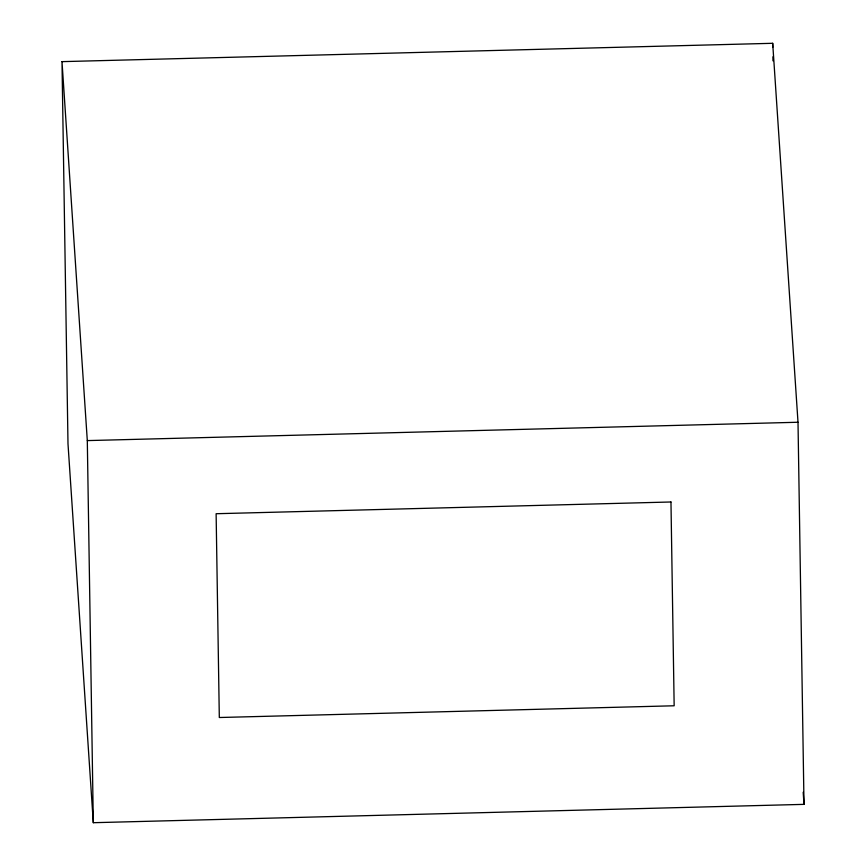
<?xml version="1.0" encoding="UTF-8"?>
<svg xmlns="http://www.w3.org/2000/svg" width="866" height="866" viewBox="0 0 866 866"><rect width="100%" height="100%" fill="white"/><g stroke="black" fill="none" stroke-linecap="round" stroke-linejoin="round"><path stroke-width="1.3" d="M61.995 61.638L772.688 43.3L798.008 422.251L804.005 804.362L93.312 822.7L67.992 443.749L61.995 61.638L87.304 440.599L93.312 822.7M87.304 440.599L798.008 422.251M803.193 792.228L804.005 804.362M772.688 43.3L772.753 47.349M772.905 56.799L772.97 60.847M670.966 501.988L216.121 513.722L219.315 717.513L674.159 705.779L670.966 501.988"/></g></svg>
